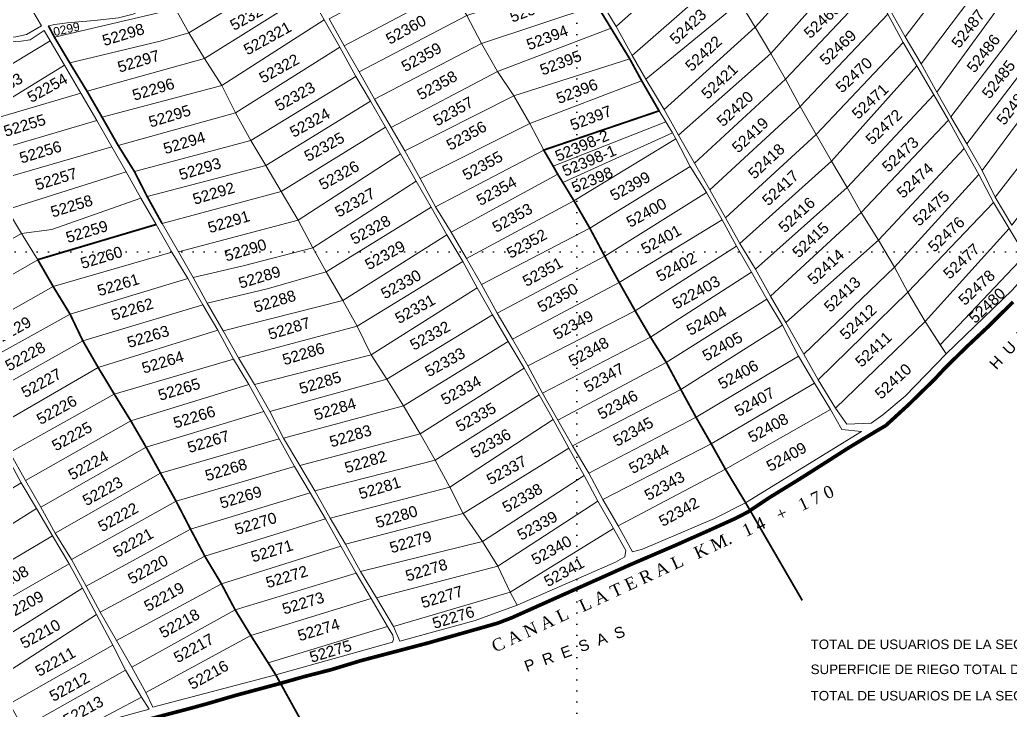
# Model space of a CAD drawing. Header units: millimetres. Extents: x 466933 to 471722, y 2222002 to 2227696.
# Drawn here: x 469094 to 470705, y 2223255 to 2224378 of the extents above; entities that cross this region are included whole.
import ezdxf

# ---------------------------------------------------------------- set-up
doc = ezdxf.new("R2010")
doc.units = ezdxf.units.MM
doc.header["$MEASUREMENT"] = 0
doc.linetypes.add('ACAD_ISO07W100', pattern=[3, 0, -3])
for name, color, linetype in [('cuentas', 7, 'Continuous'), ('ediplan', 7, 'Continuous'), ('laterales', 134, 'Continuous'), ('limite de ejidos y pp', 7, 'Continuous'), ('Malla', 7, 'ACAD_ISO07W100')]:
    doc.layers.add(name, color=color, linetype=linetype)
doc.layers.add('parcelas', color=7, linetype='Continuous', lineweight=13)
doc.styles.add('SANSSERIF', font='sanss___.ttf')
doc.styles.add('style1', font='arial.ttf')
doc.styles.add('TIMESR', font='times.ttf')

msp = doc.modelspace()

# ---------------------------------------------------------------- linework, layer by layer
at = {"layer": 'laterales', "const_width": 6}
msp.add_lwpolyline([(469275.1, 2223232.4), (469368.1, 2223256.8), (469397.4, 2223264.8), (469444.5, 2223278.6), (469513.1, 2223297), (469556.7, 2223309.3), (469600.6, 2223320.6), (469649, 2223335.3), (469759.1, 2223364.3), (469847.7, 2223389.5), (469870.2, 2223395.9), (469894, 2223405), (469986, 2223446.2), (470042.4, 2223471.4), (470087.5, 2223491.6), (470162.2, 2223523.7), (470211.7, 2223545.7), (470258.1, 2223566.7), (470278, 2223577), (470314.3, 2223601.2), (470361.6, 2223630.3), (470402.4, 2223656.2), (470442.1, 2223681.6), (470485.2, 2223707.6), (470502.3, 2223717.6), (470539.8, 2223752), (470581.4, 2223792.6), (470599.2, 2223811.7), (470634.2, 2223846), (470667.8, 2223877.6), (470709.5, 2223918.8)], dxfattribs=at)
at = {"layer": 'limite de ejidos y pp', "lineweight": 5, "ltscale": 2, "const_width": 3}
for points in [[(470274.4, 2223592), (470241.6, 2223646.5), (470218.5, 2223687.8), (470193.7, 2223731.1), (470169, 2223776.3), (470145.4, 2223820.3), (470119.9, 2223861.3), (470094.8, 2223904.2), (470068.9, 2223950.2), (470045.3, 2223993.1), (470021, 2224038.7), (469995.1, 2224083.5), (469977.1, 2224113), (469977.1, 2224113), (469968.8, 2224126.4), (469961.5, 2224139.4), (469946, 2224165.8), (470133.6, 2224229.6), (470105.2, 2224278.7), (470085.9, 2224314.2), (470055.5, 2224363.9), (470032.7, 2224401.3)], [(469325.4, 2224046.1), (469301, 2224090.2), (469280.2, 2224131), (469253.7, 2224173.5), (469227.6, 2224219.3), (469203.2, 2224261.5), (469175.1, 2224307.6), (469150.1, 2224349.6), (469140.5, 2224367.7)], [(469123, 2223987.5), (469315.8, 2224044.8)], [(469510.3, 2223311.9), (469497.9, 2223331.5), (469469.5, 2223376.3), (469444.1, 2223417.9), (469421.7, 2223460.2), (469394.8, 2223505.1), (469371.6, 2223549), (469348, 2223594.6), (469322.6, 2223640.3), (469299.4, 2223682.3), (469274.4, 2223725.3), (469247.5, 2223768.8), (469221.3, 2223812.2), (469196.3, 2223855.6), (469175.6, 2223898.9), (469148, 2223944.1), (469123, 2223987.5)], [(470274.4, 2223592), (470366.5, 2223433.2)], [(469510.3, 2223311.9), (469583.2, 2223180.1)]]:
    msp.add_lwpolyline(points, dxfattribs=at)
at = {"layer": 'Malla', "ltscale": 6}
for points in [[(470000, 2227485.3), (470000, 2223060.3)], [(467095.1, 2224000), (471544.2, 2224000)]]:
    msp.add_lwpolyline(points, dxfattribs=at)
at = {"layer": 'parcelas', "lineweight": 13}
for points in [[(470290, 2224365.5), (470265.2, 2224406.7), (470407.1, 2224556.9), (470429.8, 2224520.1)], [(470663, 2224519.4), (470638.9, 2224560.7), (470509.5, 2224393.3), (470533.9, 2224350.3)], [(470211.6, 2224498.9), (470185.8, 2224540), (470039.5, 2224406.8), (470064, 2224367.1)], [(470315.2, 2224322.8), (470290, 2224365.5), (470429.8, 2224520.1), (470453.5, 2224477.9)], [(470560.1, 2224306.3), (470533.9, 2224350.3), (470663, 2224519.4), (470688.1, 2224475.8)], [(469368.5, 2224356.3), (469347.1, 2224395.7), (469516.4, 2224502.5), (469539.9, 2224460.4)], [(470239.6, 2224450.8), (470211.6, 2224498.9), (470064, 2224367.1), (470089.6, 2224319.4)], [(470339.5, 2224280.9), (470315.2, 2224322.8), (470453.5, 2224477.9), (470480.1, 2224430.8)], [(470585.3, 2224260.2), (470560.1, 2224306.3), (470688.1, 2224475.8), (470711.9, 2224433.9)], [(469564.3, 2224421.8), (469539.9, 2224460.4), (469368.5, 2224356.3), (469394.3, 2224314.8)], [(469621.5, 2224335.6), (469596.8, 2224379.2), (469770.2, 2224472.3), (469794.9, 2224427.5)], [(469844.7, 2224339.4), (469820.8, 2224384.6), (470008.8, 2224445.8), (470032.7, 2224401.3)], [(470112.1, 2224281.1), (470089.6, 2224319.4), (470239.6, 2224450.8), (470265.2, 2224406.7)], [(468935, 2224318.1), (468988.1, 2224332.6), (469026.9, 2224341.6), (469054.6, 2224347.4), (469087.3, 2224349.8), (469104.6, 2224353.6), (469129.1, 2224367.7), (469093.7, 2224428.3), (468927.9, 2224328.1)], [(469645.9, 2224293.1), (469621.5, 2224335.6), (469794.9, 2224427.5), (469820.8, 2224384.6)], [(470363, 2224236.6), (470339.5, 2224280.9), (470480.1, 2224430.8), (470505.9, 2224386.8)], [(470608.3, 2224220), (470585.3, 2224260.2), (470711.9, 2224433.9), (470737, 2224388.6)], [(469150.1, 2224349.6), (469140.5, 2224367.7), (469150.6, 2224370), (469170.7, 2224372.9), (469215.6, 2224376.7), (469254.2, 2224381), (469278, 2224387.1), (469310.7, 2224402.8), (469336, 2224416.1), (469347.1, 2224395.7)], [(469589.1, 2224377.7), (469564.3, 2224421.8), (469394.3, 2224314.8), (469422.5, 2224270.6)], [(469175.1, 2224307.6), (469150.1, 2224349.6), (469347.1, 2224395.7), (469368.5, 2224356.3), (469322.1, 2224342.9)], [(470085.9, 2224314.2), (470032.7, 2224401.3), (469844.7, 2224339.4), (469871, 2224293.7), (469897.4, 2224254)], [(470290, 2224365.5), (470265.2, 2224406.7), (470112.1, 2224281.1), (470141.9, 2224231.9)], [(469444.5, 2224226.5), (469422.5, 2224270.6), (469589.1, 2224377.7), (469614.2, 2224333.3)], [(469671, 2224248.6), (469645.9, 2224293.1), (469820.8, 2224384.6), (469844.7, 2224339.4)], [(470530.4, 2224341), (470505.9, 2224386.8), (470363, 2224236.6), (470389.1, 2224191.2)], [(470634.1, 2224176.1), (470608.3, 2224220), (470737, 2224388.6), (470763.9, 2224345.5)], [(470165.3, 2224190), (470141.9, 2224231.9), (470290, 2224365.5), (470315.2, 2224322.8)], [(468976.3, 2224242.4), (468954.7, 2224284.2), (468939.5, 2224309.1), (468961.6, 2224316.9), (469014.1, 2224328.5), (469045, 2224337.5), (469066.6, 2224341.2), (469095.8, 2224343), (469110.6, 2224345.4), (469133.2, 2224360.5), (469143.2, 2224343.3)], [(469203.2, 2224261.5), (469175.1, 2224307.6), (469322.1, 2224342.9), (469368.5, 2224356.3), (469394.3, 2224314.8)], [(470658.9, 2224132.5), (470634.1, 2224176.1), (470763.9, 2224345.5), (470788.3, 2224306.5)], [(468999.6, 2224201.5), (468976.3, 2224242.4), (469143.2, 2224343.3), (469166.5, 2224303.9)], [(469640.5, 2224285.7), (469614.2, 2224333.3), (469444.5, 2224226.5), (469469.5, 2224181.5)], [(469697.6, 2224202.7), (469671, 2224248.6), (469844.7, 2224339.4), (469871, 2224293.7)], [(470414.3, 2224148), (470389.1, 2224191.2), (470530.4, 2224341), (470553, 2224302.7)], [(469227.6, 2224219.3), (469203.2, 2224261.5), (469394.3, 2224314.8), (469422.5, 2224270.6)], [(469923.2, 2224208.8), (469897.4, 2224254), (470085.9, 2224314.2), (470105.2, 2224278.7)], [(470191.4, 2224144.6), (470165.3, 2224190), (470315.2, 2224322.8), (470339.5, 2224280.9)], [(469192.9, 2224258.2), (469166.5, 2224303.9), (468999.6, 2224201.5)], [(470439.5, 2224104.8), (470414.3, 2224148), (470553, 2224302.7), (470580.3, 2224255.5)], [(470811.4, 2224258.6), (470788.3, 2224306.5), (470658.9, 2224132.5), (470680.2, 2224089.1)], [(469494.2, 2224140.6), (469469.5, 2224181.5), (469640.5, 2224285.7), (469664.4, 2224245.2)], [(469720.1, 2224164.4), (469697.6, 2224202.7), (469871, 2224293.7), (469897.4, 2224254)], [(470363, 2224236.6), (470339.5, 2224280.9), (470191.4, 2224144.6), (470216.2, 2224101.2)], [(469253.7, 2224173.5), (469227.6, 2224219.3), (469422.5, 2224270.6), (469444.5, 2224226.5)], [(470133.6, 2224229.6), (470105.2, 2224278.7), (469923.2, 2224208.8), (469946, 2224165.8)], [(469023.9, 2224156.6), (468999.6, 2224201.5), (469192.9, 2224258.2), (469219.3, 2224214.1)], [(469744.8, 2224119.5), (469720.1, 2224164.4), (469897.4, 2224254), (469923.2, 2224208.8)], [(470462.5, 2224064.1), (470439.5, 2224104.8), (470580.3, 2224255.5), (470604.3, 2224214.7)], [(470707.1, 2224043.8), (470680.2, 2224089.1), (470811.4, 2224258.6), (470836.9, 2224212.6)], [(469688.8, 2224203), (469664.4, 2224245.2), (469494.2, 2224140.6), (469519.1, 2224098.3)], [(470241.4, 2224055.7), (470216.2, 2224101.2), (470363, 2224236.6), (470389.1, 2224191.2)], [(469280.2, 2224131), (469253.7, 2224173.5), (469444.5, 2224226.5), (469469.5, 2224181.5)], [(470144.4, 2224211.6), (469961.5, 2224139.4), (469946, 2224165.8), (470133.6, 2224229.6), (470144.4, 2224211.6)], [(469243.6, 2224171.1), (469219.3, 2224214.1), (469023.9, 2224156.6), (469049, 2224114.5)], [(469546.4, 2224051.8), (469519.1, 2224098.3), (469688.8, 2224203), (469713.2, 2224159.5)], [(469769.9, 2224073.6), (469744.8, 2224119.5), (469923.2, 2224208.8), (469946, 2224165.8)], [(470490.4, 2224019.1), (470462.5, 2224064.1), (470604.3, 2224214.7), (470629.9, 2224168.6)], [(470160.6, 2224184.2), (470155.2, 2224193.6), (469977.1, 2224113), (469995.1, 2224083.5)], [(470021, 2224038.7), (469995.1, 2224083.5), (470160.6, 2224184.2), (470184.4, 2224139.2)], [(470414.3, 2224148), (470389.1, 2224191.2), (470241.4, 2224055.7), (470264.9, 2224013.9)], [(469073.3, 2224069.3), (469049, 2224114.5), (469243.6, 2224171.1), (469267.1, 2224130.2)], [(469301, 2224090.2), (469280.2, 2224131), (469469.5, 2224181.5), (469494.2, 2224140.6)], [(470516.6, 2223975.3), (470490.4, 2224019.1), (470629.9, 2224168.6), (470653.9, 2224126)], [(469738.6, 2224115.3), (469713.2, 2224159.5), (469546.4, 2224051.8), (469570.5, 2224006.9)], [(469968.8, 2224126.4), (469946, 2224165.8), (469769.9, 2224073.6), (469795.4, 2224032.3)], [(469325.4, 2224046.1), (469301, 2224090.2), (469494.2, 2224140.6), (469519.1, 2224098.3)], [(470210.9, 2224096.8), (470184.4, 2224139.2), (470021, 2224038.7), (470045.3, 2223993.1)], [(470439.5, 2224104.8), (470414.3, 2224148), (470264.9, 2224013.9), (470290.6, 2223971.9)], [(469096.8, 2224030.3), (469073.3, 2224069.3), (469267.1, 2224130.2), (469290.9, 2224087.4), (469146, 2224036.7)], [(469820.5, 2223989.3), (469795.4, 2224032.3), (469968.8, 2224126.4), (469995.1, 2224083.5)], [(470677.7, 2224080.5), (470653.9, 2224126), (470516.6, 2223975.3), (470538.2, 2223934.4)], [(469592.3, 2223967.6), (469570.5, 2224006.9), (469738.6, 2224115.3), (469763, 2224072.8)], [(470314.9, 2223928.2), (470290.6, 2223971.9), (470439.5, 2224104.8), (470462.5, 2224064.1)], [(469315.8, 2224044.8), (469290.9, 2224087.4), (469146, 2224036.7), (469096.8, 2224030.3), (469123, 2223987.5)], [(469352.1, 2224000.2), (469325.4, 2224046.1), (469519.1, 2224098.3), (469546.4, 2224051.8)], [(470068.9, 2223950.2), (470045.3, 2223993.1), (470210.9, 2224096.8), (470236.3, 2224052.4)], [(469788.5, 2224028), (469763, 2224072.8), (469592.3, 2223967.6), (469619.3, 2223921.2)], [(469844.9, 2223947.3), (469820.5, 2223989.3), (469995.1, 2224083.5), (470021, 2224038.7)], [(470566.2, 2223886.7), (470538.2, 2223934.4), (470677.7, 2224080.5), (470702.8, 2224038.3)], [(468927.9, 2223933.9), (468904, 2223975.5), (469073.3, 2224069.3), (469096.8, 2224030.3)], [(470490.4, 2224019.1), (470462.5, 2224064.1), (470314.9, 2223928.2), (470339.6, 2223885.5)], [(469148, 2223944.1), (469123, 2223987.5), (469315.8, 2224044.8), (469341.3, 2223999.7)], [(469375.6, 2223958.5), (469352.1, 2224000.2), (469546.4, 2224051.8), (469570.5, 2224006.9), (469457.1, 2223977.6)], [(470259.7, 2224009.3), (470236.3, 2224052.4), (470068.9, 2223950.2), (470094.8, 2223904.2)], [(469123, 2223987.5), (469096.8, 2224030.3), (468927.9, 2223933.9), (468954.1, 2223890.4)], [(469814.4, 2223984.3), (469788.5, 2224028), (469619.3, 2223921.2), (469642.5, 2223879.1)], [(469870.4, 2223900.4), (469870.4, 2223900.4), (469844.9, 2223947.3), (470021, 2224038.7), (470045.3, 2223993.1)], [(470590.8, 2223849), (470566.2, 2223886.7), (470702.8, 2224038.3), (470729.3, 2223995.1)], [(469398.8, 2223916.6), (469375.6, 2223958.5), (469457.1, 2223977.6), (469570.5, 2224006.9), (469592.3, 2223967.6), (469498.6, 2223940.4)], [(470283.7, 2223967.4), (470259.7, 2224009.3), (470094.8, 2223904.2), (470119.9, 2223861.3), (470119.9, 2223861.3)], [(470368.9, 2223833.6), (470339.6, 2223885.5), (470490.4, 2224019.1), (470516.6, 2223975.3)], [(469367.4, 2223957.1), (469341.3, 2223999.7), (469148, 2223944.1), (469175.6, 2223898.9)], [(469895.1, 2223858), (469870.4, 2223900.4), (470045.3, 2223993.1), (470068.9, 2223950.2)], [(470600.4, 2223834.5), (470708, 2223937.9), (470733.5, 2223966.5), (470738, 2223974.9), (470737.3, 2223981.1), (470729.3, 2223995.1), (470590.8, 2223849)], [(469148, 2223944.1), (469123, 2223987.5), (468954.1, 2223890.4), (468978.4, 2223847.7)], [(469665.2, 2223832.9), (469642.5, 2223879.1), (469814.4, 2223984.3), (469837.5, 2223941.8)], [(470538.2, 2223934.4), (470516.6, 2223975.3), (470368.9, 2223833.6), (470392.4, 2223792.2)], [(469424.4, 2223872), (469398.8, 2223916.6), (469498.6, 2223940.4), (469592.3, 2223967.6), (469619.3, 2223921.2)], [(470283.7, 2223967.4), (470309, 2223923.3), (470145.4, 2223820.3), (470119.9, 2223861.3)], [(469003.4, 2223803.6), (468978.4, 2223847.7), (469148, 2223944.1), (469175.6, 2223898.9)], [(469196.3, 2223855.6), (469175.6, 2223898.9), (469367.4, 2223957.1), (469391.8, 2223914.3)], [(469919.9, 2223815), (469895.1, 2223858), (470068.9, 2223950.2), (470094.8, 2223904.2)], [(469862.7, 2223897.7), (469837.5, 2223941.8), (469665.2, 2223832.9), (469691, 2223792.9)], [(470420.7, 2223745.8), (470392.4, 2223792.2), (470538.2, 2223934.4), (470566.2, 2223886.7)], [(469416.1, 2223872.6), (469391.8, 2223914.3), (469196.3, 2223855.6), (469221.3, 2223812.2)], [(469449.3, 2223827.8), (469424.4, 2223872), (469619.3, 2223921.2), (469642.5, 2223879.1)], [(470334.4, 2223880.9), (470309, 2223923.3), (470145.4, 2223820.3), (470169, 2223776.3)], [(469196.3, 2223855.6), (469175.6, 2223898.9), (469003.4, 2223803.6), (469027.4, 2223760.4)], [(469888.1, 2223854.5), (469862.7, 2223897.7), (469691, 2223792.9), (469717.7, 2223749.9)], [(469944.2, 2223770.3), (469919.9, 2223815), (470094.8, 2223904.2), (470119.9, 2223861.3)], [(469665.2, 2223832.9), (469642.5, 2223879.1), (469449.3, 2223827.8), (469475.5, 2223784.2)], [(470193.7, 2223731.1), (470169, 2223776.3), (470334.4, 2223880.9), (470360.4, 2223830.6)], [(470478.8, 2223721.5), (470438.8, 2223719.7), (470420.7, 2223745.8), (470566.2, 2223886.7), (470600.4, 2223834.5), (470533.7, 2223765.2), (470497.3, 2223735)], [(469441.4, 2223825.7), (469416.1, 2223872.6), (469221.3, 2223812.2), (469247.5, 2223768.8)], [(469221.3, 2223812.2), (469196.3, 2223855.6), (469027.4, 2223760.4), (469055.4, 2223715.9)], [(469914.1, 2223810.8), (469888.1, 2223854.5), (469717.7, 2223749.9), (469745, 2223704.4)], [(469968.9, 2223726.6), (469944.2, 2223770.3), (470119.9, 2223861.3), (470145.4, 2223820.3)], [(469500.7, 2223740.7), (469475.5, 2223784.2), (469665.2, 2223832.9), (469691, 2223792.9)], [(470386.3, 2223786.7), (470360.4, 2223830.6), (470193.7, 2223731.1), (470218.5, 2223687.8)], [(469274.4, 2223725.3), (469247.5, 2223768.8), (469441.4, 2223825.7), (469466.6, 2223784.4)], [(469992.9, 2223684.8), (469968.9, 2223726.6), (470145.4, 2223820.3), (470169, 2223776.3)], [(469077.8, 2223673.6), (469055.4, 2223715.9), (469221.3, 2223812.2), (469247.5, 2223768.8)], [(469938.4, 2223767.9), (469914.1, 2223810.8), (469745, 2223704.4), (469769.4, 2223661.6)], [(469490.9, 2223740.6), (469466.6, 2223784.4), (469274.4, 2223725.3), (469299.4, 2223682.3)], [(469717.7, 2223749.9), (469691, 2223792.9), (469500.7, 2223740.7), (469522.8, 2223697.4)], [(470241.6, 2223646.5), (470218.5, 2223687.8), (470386.3, 2223786.7), (470412.3, 2223743.8)], [(469274.4, 2223725.3), (469247.5, 2223768.8), (469077.8, 2223673.6), (469102.9, 2223628.2)], [(469793.1, 2223617.3), (469769.4, 2223661.6), (469938.4, 2223767.9), (469961.6, 2223727.3)], [(470019.2, 2223640), (469992.9, 2223684.8), (470169, 2223776.3), (470193.7, 2223731.1)], [(469745, 2223704.4), (469717.7, 2223749.9), (469522.8, 2223697.4), (469549.5, 2223652.8)], [(469322.6, 2223640.3), (469299.4, 2223682.3), (469490.9, 2223740.6), (469515.9, 2223696)], [(470274.4, 2223592), (470462.6, 2223707.8), (470430.8, 2223711), (470412.3, 2223743.8), (470241.6, 2223646.5)], [(469299.4, 2223682.3), (469274.4, 2223725.3), (469102.9, 2223628.2), (469128.3, 2223584.8)], [(469814.9, 2223574.7), (469793.1, 2223617.3), (469961.6, 2223727.3), (469987.1, 2223680.6)], [(470042.4, 2223597.1), (470019.2, 2223640), (470193.7, 2223731.1), (470218.5, 2223687.8)], [(469573.6, 2223611.5), (469549.5, 2223652.8), (469745, 2223704.4), (469769.4, 2223661.6)], [(469540.8, 2223651.1), (469515.9, 2223696), (469322.6, 2223640.3), (469348, 2223594.6)], [(470067.1, 2223554.6), (470042.4, 2223597.1), (470218.5, 2223687.8), (470241.6, 2223646.5)], [(468930.6, 2223522.9), (468902, 2223569.4), (469072.3, 2223668.9), (469095.8, 2223624.4)], [(469151.5, 2223542.5), (469128.3, 2223584.8), (469299.4, 2223682.3), (469322.6, 2223640.3)], [(470011.8, 2223636.5), (469987.1, 2223680.6), (469814.9, 2223574.7), (469846.2, 2223529.3)], [(469598.5, 2223566.8), (469573.6, 2223611.5), (469769.4, 2223661.6), (469793.1, 2223617.3)], [(469348, 2223594.6), (469322.6, 2223640.3), (469151.5, 2223542.5), (469178, 2223499.7)], [(470033.9, 2223594.4), (470011.8, 2223636.5), (469846.2, 2223529.3), (469871.5, 2223489)], [(470067.1, 2223554.6), (470241.6, 2223646.5), (470274.4, 2223592), (470223.5, 2223566.6), (470106.9, 2223516.4), (470090.6, 2223512.2)], [(469120.9, 2223582.7), (469095.8, 2223624.4), (468930.6, 2223522.9), (468957, 2223479.7)], [(469591.2, 2223565.8), (469566, 2223608.4), (469371.6, 2223549), (469371.6, 2223549), (469394.8, 2223505.1)], [(469814.9, 2223574.7), (469793.1, 2223617.3), (469598.5, 2223566.8), (469623.5, 2223524.5)], [(469201.6, 2223456.6), (469178, 2223499.7), (469348, 2223594.6), (469371.6, 2223549)], [(470059.4, 2223550.4), (470033.9, 2223594.4), (469871.5, 2223489), (469891.4, 2223446.7)], [(468978.2, 2223438.7), (468957, 2223479.7), (469120.9, 2223582.7), (469147, 2223538.2)], [(469648.2, 2223480.1), (469623.5, 2223524.5), (469814.9, 2223574.7), (469846.2, 2223529.3)], [(469394.8, 2223505.1), (469371.6, 2223549), (469201.6, 2223456.6), (469224.8, 2223414.3)], [(469891.4, 2223446.7), (470059.4, 2223550.4), (470079.8, 2223514.5), (470077.9, 2223504), (470062.5, 2223495.2), (469902.7, 2223425.2)], [(469174.2, 2223492.9), (469147, 2223538.2), (468978.2, 2223438.7), (469002, 2223394.6)], [(469871.5, 2223489), (469846.2, 2223529.3), (469648.2, 2223480.1), (469674, 2223437.4)], [(469640.8, 2223477.7), (469616, 2223521.7), (469421.7, 2223460.2), (469421.7, 2223460.2), (469444.1, 2223417.9)], [(469195.7, 2223453), (469174.2, 2223492.9), (469002, 2223394.6), (469027.5, 2223347.9), (469027.5, 2223347.9), (469027.5, 2223347.9)], [(469421.7, 2223460.2), (469394.8, 2223505.1), (469224.8, 2223414.3), (469250.9, 2223367.8)], [(469665.2, 2223436.1), (469640.8, 2223477.7), (469444.1, 2223417.9), (469469.5, 2223376.3)], [(469701.7, 2223390.5), (469674, 2223437.4), (469871.5, 2223489), (469891.4, 2223446.7)], [(469275.9, 2223324.8), (469250.9, 2223367.8), (469421.7, 2223460.2), (469444.1, 2223417.9)], [(469701.7, 2223390.5), (469711.9, 2223366.9), (469834.6, 2223400.7), (469902.7, 2223425.2), (469891.4, 2223446.7)], [(469497.9, 2223331.5), (469469.5, 2223376.3), (469665.2, 2223436.1), (469691.9, 2223390.7)], [(469469.5, 2223376.3), (469444.1, 2223417.9), (469275.9, 2223324.8), (469298.8, 2223283.2)], [(469510.3, 2223311.9), (469700.1, 2223365.5), (469701.8, 2223370.2), (469700.6, 2223376.6), (469691.9, 2223390.7), (469497.9, 2223331.5)], [(469298.8, 2223283.2), (469310.2, 2223259.7), (469510.3, 2223311.9), (469469.5, 2223376.3)], [(469265.8, 2223319.7), (469245.2, 2223360.5), (469077.3, 2223265.2), (469099.5, 2223225.9)], [(469111.5, 2223204.7), (469201.8, 2223228.2), (469201.8, 2223228.2), (469291.9, 2223275.6), (469265.8, 2223319.7), (469099.5, 2223225.9)], [(469201.8, 2223228.2), (469304.4, 2223256.1), (469291.9, 2223275.6)]]:
    msp.add_lwpolyline(points, close=True, dxfattribs=at)
msp.add_lwpolyline([(469871, 2224293.7), (470055.5, 2224363.9)], dxfattribs=at)
at = {"layer": 'parcelas', "lineweight": 13, "ltscale": 2}
for points in [[(470144.4, 2224211.6), (470155.2, 2224193.6), (469977.1, 2224113), (469968.8, 2224126.4), (469961.5, 2224139.4)], [(469371.6, 2223549), (469348, 2223594.6), (469540.8, 2223651.1), (469566, 2223608.4)], [(469421.7, 2223460.2), (469394.8, 2223505.1), (469591.2, 2223565.8), (469616, 2223521.7)], [(469052.6, 2223303.7), (469027.5, 2223347.9), (469195.7, 2223453), (469218.6, 2223410.3)], [(469077.3, 2223265.2), (469052.6, 2223303.7), (469218.6, 2223410.3), (469245.2, 2223360.5)]]:
    msp.add_lwpolyline(points, close=True, dxfattribs=at)

# ---------------------------------------------------------------- texts
at = {"layer": 'cuentas', "width": 47.435, "attachment_point": 1, "style": 'style1'}
for s, insert, char_height, rotation in [('52252-1', (469013.8, 2224367.6), 18, 29), ('52393', (469888.6, 2224389.8), 18, 21), ('52320', (469433.4, 2224375.2), 18, 29), ('52423', (470148.8, 2224349.4), 18, 43), ('52468', (470367.1, 2224359.2), 18, 43), ('52487', (470607.6, 2224341.3), 18, 52), ('52360', (469686.9, 2224352.7), 18, 29), ('0299', (469147, 2224364.7), 14, 12.7753), ('52298', (469226.1, 2224352.1), 18, 17), ('522321', (469455.5, 2224335.4), 18, 29), ('52394', (469915.8, 2224344.8), 18, 21), ('52422', (470174.1, 2224305.7), 18, 43), ('52469', (470392.8, 2224315.5), 18, 43), ('52486', (470632.4, 2224301.2), 18, 52), ('52297', (469250.9, 2224308.8), 18, 17), ('52359', (469712.1, 2224308.1), 18, 29), ('52322', (469480.6, 2224289.6), 18, 29), ('52395', (469937.7, 2224303.8), 18, 21), ('52470', (470418.8, 2224270.7), 18, 43), ('52421', (470200.2, 2224260.4), 18, 43), ('52485', (470657.1, 2224259), 18, 52), ('52253', (469030.7, 2224258.5), 18, 29), ('52254', (469103.7, 2224258), 18, 29), ('52296', (469274.9, 2224263.1), 18, 17), ('52358', (469737.5, 2224262.2), 18, 29), ('52396', (469964.2, 2224257.4), 18, 21), ('52323', (469506.5, 2224244.2), 18, 29), ('52471', (470445.1, 2224227.8), 18, 43), ('52484', (470680.8, 2224216), 18, 52), ('52357', (469763.8, 2224219.8), 18, 29), ('52420', (470225.4, 2224215.8), 18, 43), ('52295', (469301.5, 2224219.6), 18, 17), ('52324', (469530.6, 2224201.4), 18, 29), ('52397', (469986.8, 2224214.1), 18, 21), ('52255', (469065.5, 2224204.5), 18, 17), ('52419', (470250, 2224173), 18, 43), ('52472', (470467.5, 2224186.2), 18, 43), ('52356', (469785.3, 2224180.3), 18, 29), ('52294', (469325.3, 2224176.1), 18, 17), ('52325', (469554, 2224162.1), 18, 29), ('52398-2', (469962.2, 2224163.3), 18, 23), ('52473', (470494.2, 2224141.6), 18, 43), ('52256', (469091.3, 2224161), 18, 17), ('52398-1', (469973.9, 2224139), 18, 23), ('52418', (470276.3, 2224130.5), 18, 43), ('52293', (469350.7, 2224133.7), 18, 17), ('52355', (469811.5, 2224131.5), 18, 29), ('52257', (469116.8, 2224117.2), 18, 17), ('52326', (469578, 2224115.8), 18, 29), ('52398', (469989.1, 2224112.1), 18, 23), ('52474', (470518.1, 2224099.3), 18, 43), ('52354', (469834.2, 2224090.3), 18, 29), ('52399', (470051.6, 2224098.2), 18, 29), ('52417', (470299.1, 2224087.1), 18, 43), ('52292', (469373.1, 2224093.9), 18, 17), ('52327', (469604, 2224071.5), 18, 29), ('52258', (469142, 2224073.2), 18, 17), ('52416', (470325.7, 2224043.2), 18, 43), ('52475', (470544.2, 2224053.9), 18, 43), ('52353', (469859.9, 2224046.6), 18, 29), ('52400', (470078, 2224054.9), 18, 29), ('52291', (469397.7, 2224047.6), 18, 17), ('52328', (469629.1, 2224027.1), 18, 29), ('52476', (470569, 2224011.7), 18, 43), ('52259', (469166.8, 2224031.6), 18, 17), ('52401', (470102, 2224011.4), 18, 29), ('52415', (470348.3, 2224002.4), 18, 43), ('52352', (469883.4, 2224004.5), 18, 29), ('52260', (469190.5, 2223989.5), 18, 17), ('52290', (469424.7, 2224001.5), 18, 17), ('52329', (469652.8, 2223985.8), 18, 29), ('52477', (470593.8, 2223967.8), 18, 43), ('52402', (470126.7, 2223966.6), 18, 29), ('52414', (470373.1, 2223958.5), 18, 43), ('52289', (469447.6, 2223957.4), 18, 17), ('52351', (469909.2, 2223958.7), 18, 29), ('52261', (469217.9, 2223945.1), 18, 17), ('52330', (469678.8, 2223938.5), 18, 29), ('522403', (470152.8, 2223922), 18, 29), ('52413', (470399.7, 2223913.9), 18, 43), ('52478', (470618.4, 2223925), 18, 43), ('52350', (469933.6, 2223916.6), 18, 29), ('52288', (469472.5, 2223918.3), 18, 17), ('52331', (469701.8, 2223898.3), 18, 29), ('52480', (470635.3, 2223895.8), 18, 43), ('52262', (469240.7, 2223905.4), 18, 17), ('52404', (470175.8, 2223879.1), 18, 29), ('52412', (470425.6, 2223868.9), 18, 43), ('52229', (469044.5, 2223862.3), 18, 29), ('52287', (469495.9, 2223874.1), 18, 17), ('52349', (469959, 2223872.3), 18, 29), ('52263', (469266.5, 2223860.9), 18, 17), ('52332', (469726.1, 2223855), 18, 29), ('52405', (470201.6, 2223837.4), 18, 29), ('52411', (470450.6, 2223824.5), 18, 43), ('52228', (469067.6, 2223821.3), 18, 29), ('52286', (469519, 2223832.8), 18, 17), ('52348', (469984.1, 2223828.8), 18, 29), ('52264', (469290.3, 2223819.2), 18, 17), ('52333', (469750.4, 2223811.7), 18, 29), ('52347', (470009, 2223786.5), 18, 29), ('52406', (470227.3, 2223791.5), 18, 29), ('52410', (470482.5, 2223772.5), 18, 43), ('52227', (469093.9, 2223777.9), 18, 29), ('52285', (469546.3, 2223785.8), 18, 17), ('52334', (469776.5, 2223766.1), 18, 29), ('52265', (469316.9, 2223775), 18, 17), ('52226', (469118.8, 2223734.1), 18, 29), ('52346', (470031.3, 2223742.5), 18, 29), ('52407', (470253.9, 2223747.2), 18, 29), ('52266', (469341.5, 2223730), 18, 17), ('52284', (469570.4, 2223742.9), 18, 17), ('52335', (469800.6, 2223722.4), 18, 29), ('52408', (470276.1, 2223704.8), 18, 29), ('52225', (469143.6, 2223691.2), 18, 29), ('52283', (469595.6, 2223699.2), 18, 17), ('52345', (470056.5, 2223698.7), 18, 29), ('52267', (469364.5, 2223690), 18, 17), ('52336', (469824.8, 2223679.7), 18, 29), ('52344', (470082, 2223654.2), 18, 29), ('52409', (470305.8, 2223657.9), 18, 29), ('52224', (469170.2, 2223643.9), 18, 29), ('52282', (469620.1, 2223657), 18, 17), ('52337', (469850.6, 2223636), 18, 29), ('52268', (469393.2, 2223644.1), 18, 17), ('52343', (470107.4, 2223610.5), 18, 29), ('52223', (469193.5, 2223602), 18, 29), ('52281', (469643.1, 2223614.6), 18, 17), ('52338', (469876.2, 2223590.9), 18, 29), ('52269', (469417, 2223599.5), 18, 17), ('52222', (469218.7, 2223559.6), 18, 29), ('52342', (470130.9, 2223568.3), 18, 29), ('52270', (469441.4, 2223556.8), 18, 17), ('52280', (469670.4, 2223567.7), 18, 17), ('52339', (469900.6, 2223545.8), 18, 29), ('52221', (469243.2, 2223518), 18, 29), ('52279', (469693.4, 2223526.9), 18, 17), ('52271', (469467.9, 2223512.1), 18, 17), ('52340', (469923.6, 2223505.8), 18, 29), ('52220', (469267.2, 2223474.4), 18, 29), ('52278', (469719.1, 2223481), 18, 17), ('52341', (469944, 2223470.3), 18, 29), ('52208', (469040.4, 2223457.1), 18, 29), ('52272', (469492, 2223470.1), 18, 17), ('52219', (469293.5, 2223430.1), 18, 29), ('52209', (469064.9, 2223416), 18, 29), ('52273', (469518.6, 2223427.3), 18, 17), ('52277', (469744.3, 2223437.4), 18, 17), ('52218', (469318.5, 2223386.8), 18, 29), ('52276', (469762.9, 2223404), 18, 17), ('52210', (469092.2, 2223369.7), 18, 29), ('52274', (469543.8, 2223383.8), 18, 17), ('52217', (469341.7, 2223346.5), 18, 29), ('52275', (469563.2, 2223348.9), 18, 17), ('52211', (469116.6, 2223324.4), 18, 29), ('52216', (469365.5, 2223303.1), 18, 29), ('52212', (469139.6, 2223283.6), 18, 29), ('52213', (469162, 2223244.9), 18, 29)]:
    msp.add_mtext(s, dxfattribs=dict(at, insert=insert, char_height=char_height, rotation=rotation))
at = {"layer": 'ediplan', "color": 7, "style": 'SANSSERIF'}
for s, p in [('TOTAL DE USUARIOS DE LA SECCIÓN OBTENIDOS POR EL SISTEMA', (470380.1, 2223354)), ('SUPERFICIE DE RIEGO TOTAL DE LA SECCIÓN OBTENIDA POR EL SISTEMA', (470380.1, 2223313.3)), ('TOTAL DE USUARIOS DE LA SECCIÓN REGISTRADA EN EL PADRÓN DE USUARIOS', (470380.1, 2223270.4))]:
    msp.add_text(s, height=15.543, rotation=0, dxfattribs=at).set_placement(p)
at = {"layer": 'laterales', "color": 7, "style": 'TIMESR'}
msp.add_text('C A N A L   L A T E R A L   K M.   1 4   +   1 7 0', height=20, rotation=24.7754, dxfattribs=at).set_placement((469867, 2223348.1))
at = {"layer": 'limite de ejidos y pp', "color": 7, "char_height": 18, "attachment_point": 1, "style": 'style1'}
for s, insert, width, rotation in [('H  U  I   T  E  L', (470669, 2223819.6), 212.697, 47.2472), ('P  R  E  S  A  S', (469912.4, 2223333.6), 198.187, 20)]:
    msp.add_mtext(s, dxfattribs=dict(at, insert=insert, width=width, rotation=rotation))

doc.saveas('drawing.dxf')
